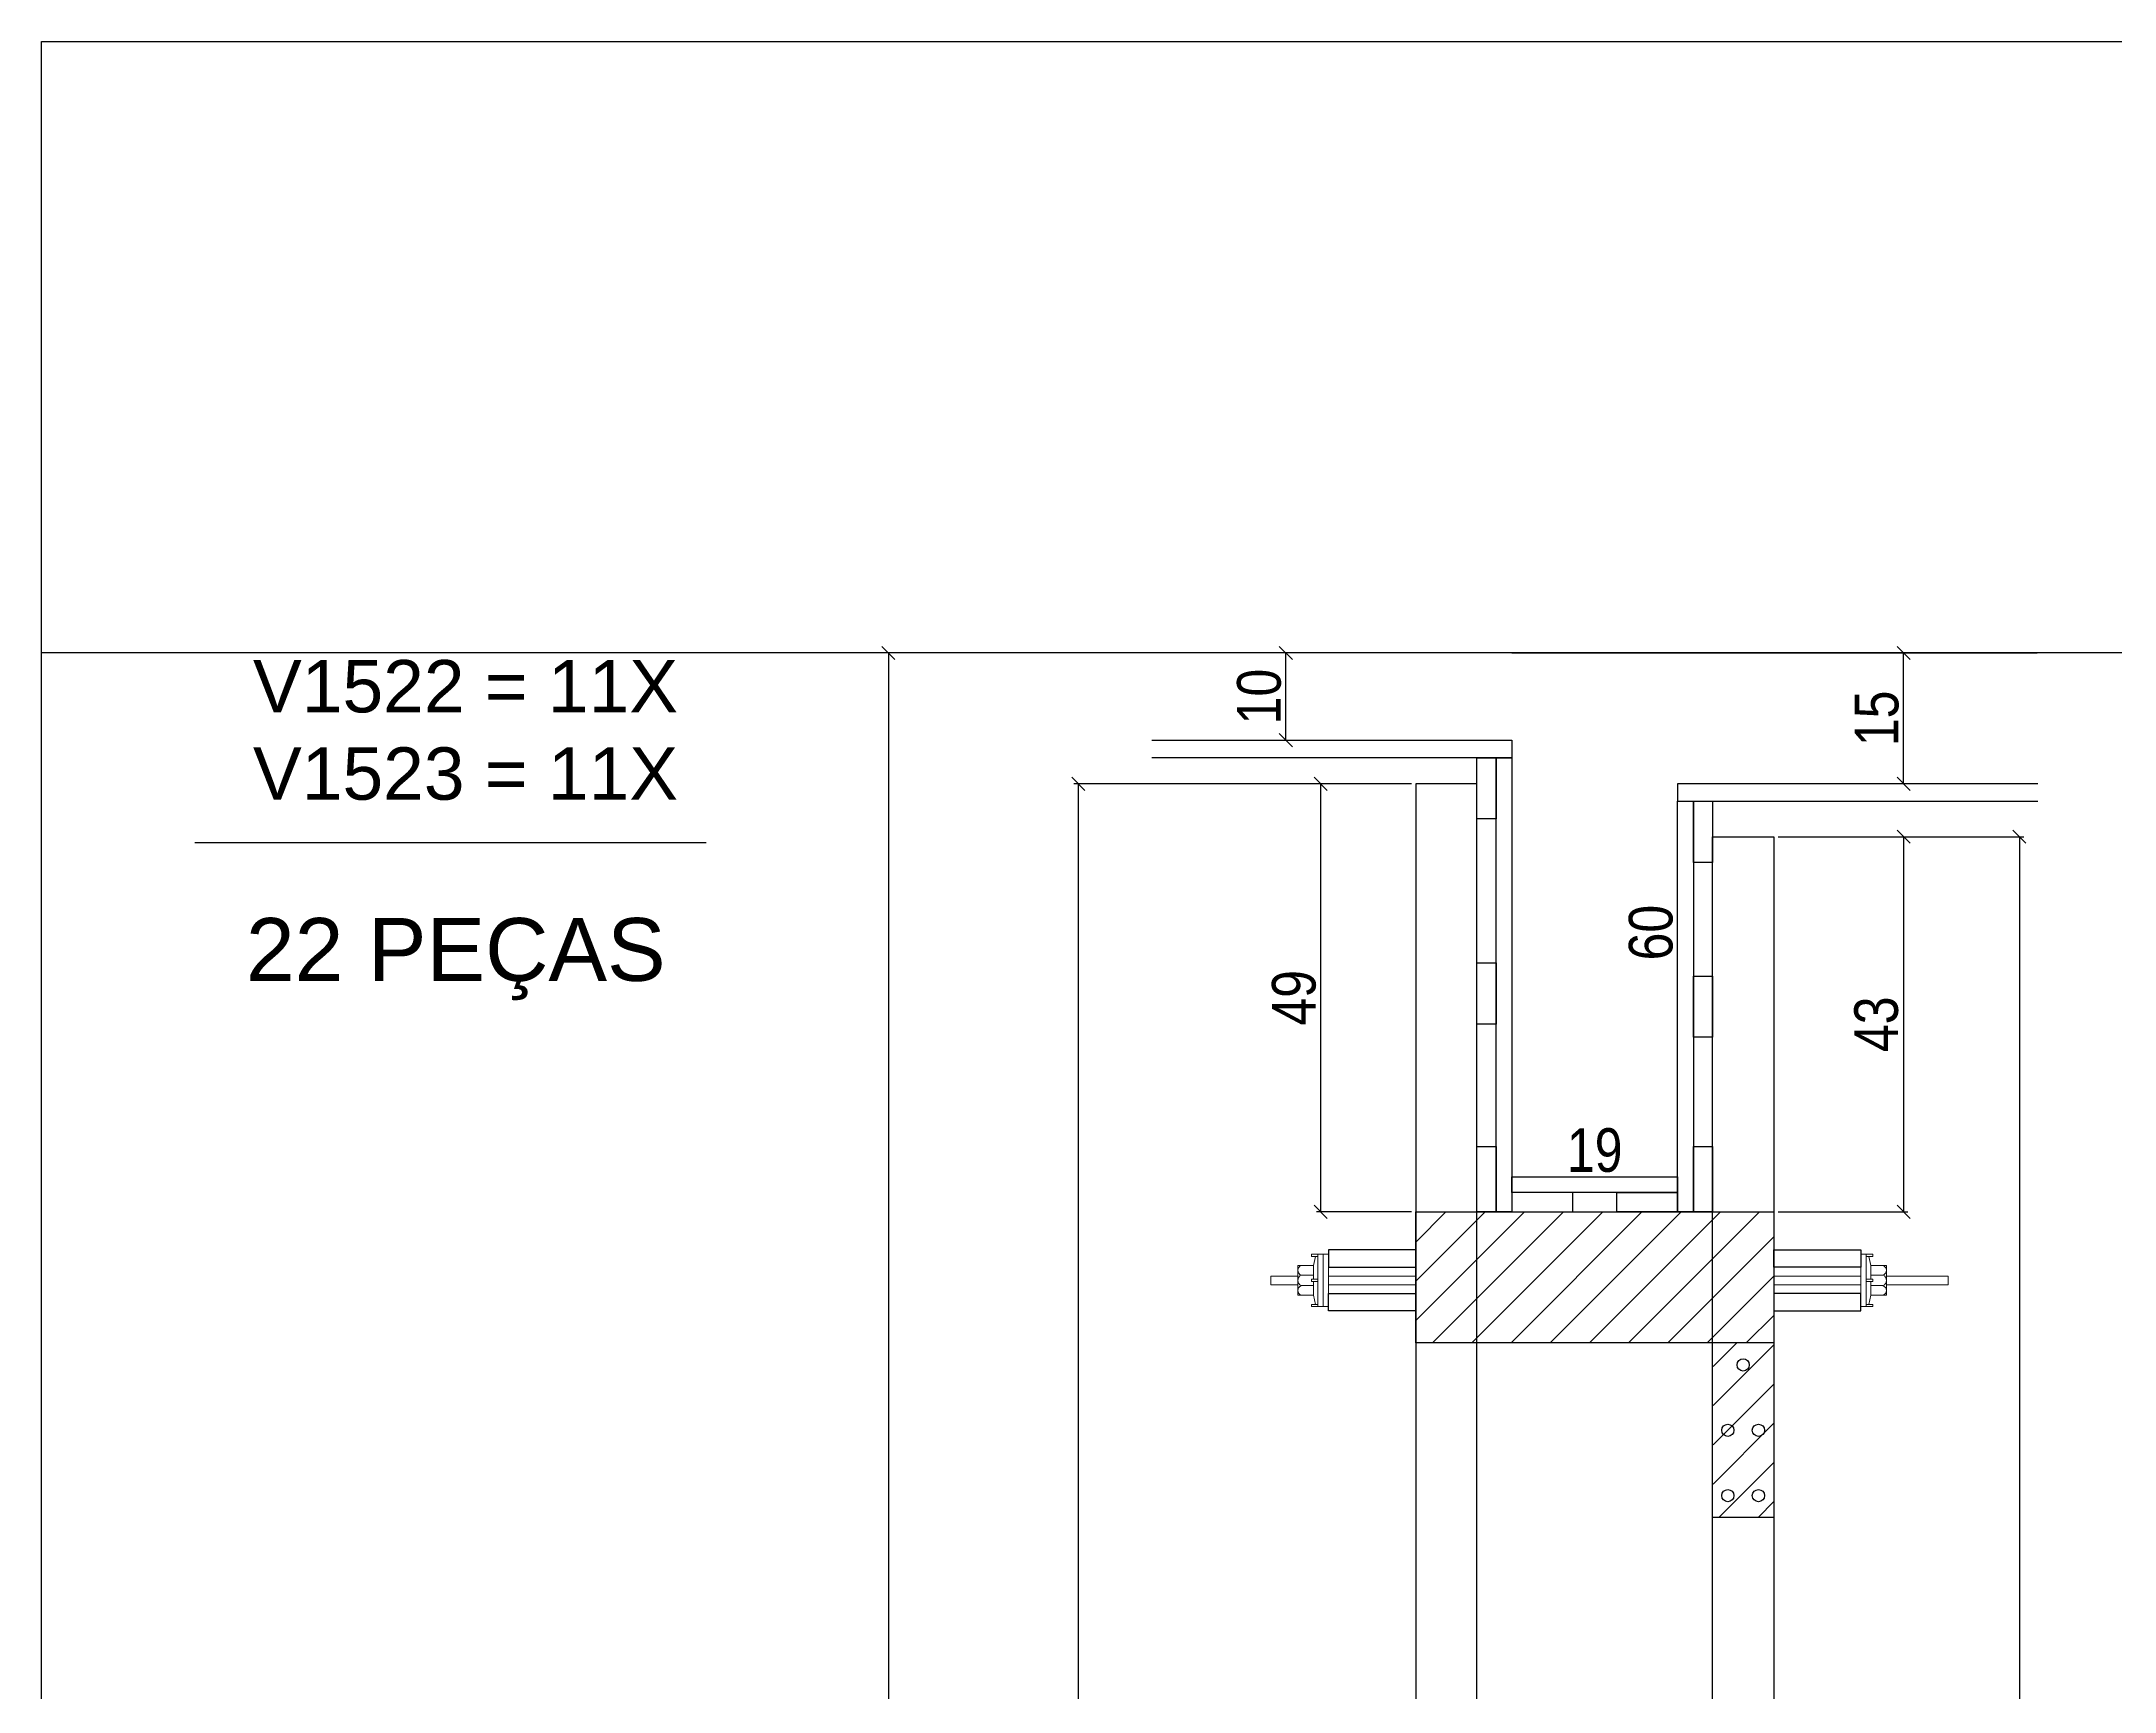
# Model space of a CAD drawing. Extents: x 17311 to 161354, y 153625 to 211469.
# Drawn here: x 17860.1 to 18335, y 205881.4 to 206259.5 of the extents above; entities that cross this region are included whole.
import ezdxf

# ---------------------------------------------------------------- set-up
doc = ezdxf.new("R2010")
doc.units = 0
doc.layers.get('0').update_dxf_attribs({"linetype": 'CONTINUOUS'})
doc.layers.get('DEFPOINTS').update_dxf_attribs({"linetype": 'CONTINUOUS'})
for name, color, linetype in [('8', 111, 'CONTINUOUS'), ('COTA', 241, 'CONTINUOUS'), ('detalhes', 4, 'CONTINUOUS'), ('HACHURA', 8, 'CONTINUOUS'), ('TIRAS REESCORAMENTO', 252, 'CONTINUOUS'), ('VIGAS', 3, 'CONTINUOUS')]:
    doc.layers.add(name, color=color, linetype=linetype)
doc.layers.add('BARRA_ANCORAGEM', color=1, linetype='CONTINUOUS', lineweight=15)
doc.styles.add('COTA TECNICA 2X', font='techl___.ttf', dxfattribs={"height": 10})
doc.styles.add('R80-50', font='arial.ttf', dxfattribs={"height": 10})
doc.dimstyles.new('SECAO', dxfattribs={"dimscale": 0.333333, "dimtxt": 5, "dimasz": 9, "dimexe": 3, "dimexo": 3, "dimgap": 3, "dimtad": 1, "dimdec": 1, "dimlfac": 0.5, "dimzin": 12, "dimdsep": 46, "dimtxsty": 'COTA TECNICA 2X', "dimblk1": 'OBLIQUE', "dimblk2": 'OBLIQUE', "dimsah": 1, "dimcen": 0.9, "dimclrd": 4, "dimclre": 4, "dimclrt": 240, "dimadec": 1, "dimazin": 3, "dimtfac": 1, "dimtdec": 1, "dimtmove": 0, "dimatfit": 3, "dimfxl": 1, "dimtolj": 1, "dimtzin": 12, "dimarcsym": 0})

# ---------------------------------------------------------------- blocks, each defined once
blk = doc.blocks.new('_Oblique')
at = {"color": 0, "linetype": 'ByBlock', "lineweight": -2}
blk.add_line((-0.5, -0.5), (0.5, 0.5), dxfattribs=at)
blk = doc.blocks.new('*D3118')
at = {"layer": 'DEFPOINTS', "color": 0, "transparency": 16777216}
for p in [(18174.93, 206089.37), (18097.63, 205527.28), (18174.93, 205527.28)]:
    blk.add_point(p, dxfattribs=at)
at = {"layer": 'detalhes', "color": 4, "lineweight": -2, "transparency": 16777216}
for p, q in [((18173.93, 206089.37), (18096.63, 206089.37)), ((18097.63, 206089.37), (18097.63, 205527.28)), ((18173.93, 205527.28), (18096.63, 205527.28))]:
    blk.add_line(p, q, dxfattribs=at)
at = {"layer": 'detalhes', "color": 4, "lineweight": -2, "transparency": 16777216, "xscale": 3, "yscale": 3, "zscale": 3}
for p, rotation in [((18097.63, 206089.37), 90), ((18097.63, 205527.28), 270)]:
    blk.add_blockref('_Oblique', p, dxfattribs=dict(at, rotation=rotation))
at = {"layer": 'detalhes', "color": 240, "transparency": 16777216, "insert": (18091.54, 205808.33), "char_height": 10, "attachment_point": 5, "rotation": 90, "style": 'COTA TECNICA 2X'}
blk.add_mtext('\\A1;281', dxfattribs=at)
blk = doc.blocks.new('*D3124')
at = {"layer": 'DEFPOINTS', "color": 0, "transparency": 16777216}
for p in [(18153.16, 206089.37), (18174.93, 206089.37), (18174.93, 205991.32)]:
    blk.add_point(p, dxfattribs=at)
at = {"layer": 'detalhes', "color": 4, "lineweight": -2, "transparency": 16777216}
for p, q in [((18173.93, 206089.37), (18152.16, 206089.37)), ((18153.16, 205991.32), (18153.16, 206089.37)), ((18173.93, 205991.32), (18152.16, 205991.32))]:
    blk.add_line(p, q, dxfattribs=at)
at = {"layer": 'detalhes', "color": 4, "lineweight": -2, "transparency": 16777216, "xscale": 3, "yscale": 3, "zscale": 3}
for p, rotation in [((18153.16, 206089.37), 90), ((18153.16, 205991.32), 270)]:
    blk.add_blockref('_Oblique', p, dxfattribs=dict(at, rotation=rotation))
at = {"layer": 'detalhes', "color": 240, "transparency": 16777216, "insert": (18147.05, 206040.35), "char_height": 10, "attachment_point": 5, "rotation": 90, "style": 'COTA TECNICA 2X'}
blk.add_mtext('\\A1;49', dxfattribs=at)
blk = doc.blocks.new('*D3125')
at = {"layer": 'DEFPOINTS', "color": 0, "transparency": 16777216}
for p in [(18256.93, 206077.25), (18256.93, 205991.32), (18286.68, 205991.32)]:
    blk.add_point(p, dxfattribs=at)
at = {"layer": 'detalhes', "color": 4, "lineweight": -2, "transparency": 16777216}
for p, q in [((18257.93, 206077.25), (18287.68, 206077.25)), ((18286.68, 206077.25), (18286.68, 205991.32)), ((18257.93, 205991.32), (18287.68, 205991.32))]:
    blk.add_line(p, q, dxfattribs=at)
at = {"layer": 'detalhes', "color": 4, "lineweight": -2, "transparency": 16777216, "xscale": 3, "yscale": 3, "zscale": 3}
for p, rotation in [((18286.68, 206077.25), 90), ((18286.68, 205991.32), 270)]:
    blk.add_blockref('_Oblique', p, dxfattribs=dict(at, rotation=rotation))
at = {"layer": 'detalhes', "color": 240, "transparency": 16777216, "insert": (18280.46, 206034.29), "char_height": 10, "attachment_point": 5, "rotation": 90, "style": 'COTA TECNICA 2X'}
blk.add_mtext('\\A1;43', dxfattribs=at)
blk = doc.blocks.new('*D3126')
at = {"layer": 'DEFPOINTS', "color": 0, "transparency": 16777216}
for p in [(18188.93, 206119.37), (18054.13, 205507.28), (18174.93, 205507.28)]:
    blk.add_point(p, dxfattribs=at)
at = {"layer": 'detalhes', "color": 4, "lineweight": -2, "transparency": 16777216}
for p, q in [((18187.93, 206119.37), (18053.13, 206119.37)), ((18054.13, 206119.37), (18054.13, 205507.28)), ((18173.93, 205507.28), (18053.13, 205507.28))]:
    blk.add_line(p, q, dxfattribs=at)
at = {"layer": 'detalhes', "color": 4, "lineweight": -2, "transparency": 16777216, "xscale": 3, "yscale": 3, "zscale": 3}
for p, rotation in [((18054.13, 206119.37), 90), ((18054.13, 205507.28), 270)]:
    blk.add_blockref('_Oblique', p, dxfattribs=dict(at, rotation=rotation))
at = {"layer": 'detalhes', "color": 240, "transparency": 16777216, "insert": (18047.91, 205813.33), "char_height": 10, "attachment_point": 5, "rotation": 90, "style": 'COTA TECNICA 2X'}
blk.add_mtext('\\A1;306', dxfattribs=at)
blk = doc.blocks.new('*D3128')
at = {"layer": 'DEFPOINTS', "color": 0, "transparency": 16777216}
for p in [(18211.96, 206119.37), (18234.93, 206119.37), (18211.96, 205999.32)]:
    blk.add_point(p, dxfattribs=at)
at = {"layer": 'detalhes', "color": 240, "transparency": 16777216, "insert": (18228.82, 206055.29), "char_height": 10, "attachment_point": 5, "rotation": 90, "style": 'COTA TECNICA 2X'}
blk.add_mtext('\\A1;60', dxfattribs=at)
blk = doc.blocks.new('*D3129')
at = {"layer": 'DEFPOINTS', "color": 0, "transparency": 16777216}
for p in [(18196.93, 205999.32), (18234.93, 205999.32), (18234.93, 205999.32)]:
    blk.add_point(p, dxfattribs=at)
at = {"layer": 'detalhes', "color": 240, "transparency": 16777216, "insert": (18215.93, 206005.41), "char_height": 10, "attachment_point": 5, "style": 'COTA TECNICA 2X'}
blk.add_mtext('\\A1;19', dxfattribs=at)
blk = doc.blocks.new('*D3132')
at = {"layer": 'DEFPOINTS', "color": 0, "transparency": 16777216}
for p in [(18286.68, 206119.37), (18286.68, 206119.37), (18286.68, 206089.37)]:
    blk.add_point(p, dxfattribs=at)
at = {"layer": 'detalhes', "color": 4, "lineweight": -2, "transparency": 16777216}
for p, q in [((18286.68, 206089.37), (18286.68, 206119.37)), ((18287.68, 206119.37), (18287.68, 206119.37)), ((18287.68, 206089.37), (18287.68, 206089.37))]:
    blk.add_line(p, q, dxfattribs=at)
at = {"layer": 'detalhes', "color": 4, "lineweight": -2, "transparency": 16777216, "xscale": 3, "yscale": 3, "zscale": 3}
for p, rotation in [((18286.68, 206119.37), 90), ((18286.68, 206089.37), 270)]:
    blk.add_blockref('_Oblique', p, dxfattribs=dict(at, rotation=rotation))
at = {"layer": 'detalhes', "color": 240, "transparency": 16777216, "insert": (18280.57, 206104.37), "char_height": 10, "attachment_point": 5, "rotation": 90, "style": 'COTA TECNICA 2X'}
blk.add_mtext('\\A1;15', dxfattribs=at)
blk = doc.blocks.new('*D3133')
at = {"layer": 'DEFPOINTS', "color": 0, "transparency": 16777216}
for p in [(18257.93, 206077.25), (18257.93, 205527.28), (18313.22, 205527.28)]:
    blk.add_point(p, dxfattribs=at)
at = {"layer": 'detalhes', "color": 4, "lineweight": -2, "transparency": 16777216}
for p, q in [((18258.93, 206077.25), (18314.22, 206077.25)), ((18313.22, 206077.25), (18313.22, 205527.28)), ((18258.93, 205527.28), (18314.22, 205527.28))]:
    blk.add_line(p, q, dxfattribs=at)
at = {"layer": 'detalhes', "color": 4, "lineweight": -2, "transparency": 16777216, "xscale": 3, "yscale": 3, "zscale": 3}
for p, rotation in [((18313.22, 206077.25), 90), ((18313.22, 205527.28), 270)]:
    blk.add_blockref('_Oblique', p, dxfattribs=dict(at, rotation=rotation))
at = {"layer": 'detalhes', "color": 240, "transparency": 16777216, "insert": (18307.11, 205802.26), "char_height": 10, "attachment_point": 5, "rotation": 90, "style": 'COTA TECNICA 2X'}
blk.add_mtext('\\A1;275', dxfattribs=at)
blk = doc.blocks.new('*D3138')
at = {"layer": 'DEFPOINTS', "color": 0, "transparency": 16777216}
for p in [(18145.17, 206119.37), (18145.17, 206119.37), (18145.17, 206099.37)]:
    blk.add_point(p, dxfattribs=at)
at = {"layer": 'detalhes', "color": 4, "lineweight": -2, "transparency": 16777216}
for p, q in [((18144.17, 206119.37), (18144.17, 206119.37)), ((18145.17, 206099.37), (18145.17, 206119.37)), ((18144.17, 206099.37), (18144.17, 206099.37))]:
    blk.add_line(p, q, dxfattribs=at)
at = {"layer": 'detalhes', "color": 4, "lineweight": -2, "transparency": 16777216, "xscale": 3, "yscale": 3, "zscale": 3}
for p, rotation in [((18145.17, 206119.37), 90), ((18145.17, 206099.37), 270)]:
    blk.add_blockref('_Oblique', p, dxfattribs=dict(at, rotation=rotation))
at = {"layer": 'detalhes', "color": 240, "transparency": 16777216, "insert": (18139.07, 206109.37), "char_height": 10, "attachment_point": 5, "rotation": 90, "style": 'COTA TECNICA 2X'}
blk.add_mtext('\\A1;10', dxfattribs=at)
blk = doc.blocks.new('A$C51C4441F')
at = {"layer": 'BARRA_ANCORAGEM'}
for p, q in [((-2.25, 3.4), (-1.79, 5.5)), ((-2.25, 3.4), (-5.81, 3.39)), ((-5.81, 3.39), (-5.81, -3.39)), ((-2.25, 1.2), (-5.02, 1.2)), ((-2.25, 3.4), (-2.25, 3.4)), ((-2.25, 3.4), (-2.25, 0.25)), ((-2.25, -3.4), (-5.81, -3.39)), ((-2.25, -1.2), (-5.02, -1.2)), ((-2.25, -0.25), (-2.25, -3.4)), ((-2.25, -3.4), (-1.79, -5.5))]:
    blk.add_line(p, q, dxfattribs=at)
for points in [[(-2.7, 6), (-1.2, 6), (-1.2, 5.5), (-2.7, 5.5)], [(-1.2, -6), (0, -6), (0, 6), (-1.2, 6)], [(-2.7, 0.25), (-1.2, 0.25), (-1.2, -0.25), (-2.7, -0.25)], [(-2.7, -6), (-1.2, -6), (-1.2, -5.5), (-2.7, -5.5)]]:
    blk.add_lwpolyline(points, close=True, dxfattribs=at)
for centre, radius, start, end in [((-4.66, 2.3), 1.15, 107.7845, 252.2718), ((-4.52, 0), 1.3, 112.648, 247.4083), ((-4.66, -2.3), 1.15, 107.7845, 252.2718)]:
    blk.add_arc(centre, radius, start, end, dxfattribs=at)

msp = doc.modelspace()

# ---------------------------------------------------------------- hatches: boundary and pattern name
at = {"layer": 'COTA'}
h = msp.add_hatch(dxfattribs=at)
h.set_pattern_fill('ANSI31', color=256, scale=2, style=0)
h.set_pattern_definition([(45, (-6440.0255, -7305.745), (-4.49012806, 4.49012806), [])])
h.paths.add_polyline_path([(18256.93, 205974.62), (18256.93, 205991.32), (18174.93, 205991.32), (18174.93, 205961.32), (18256.93, 205961.32), (18256.93, 205972.62), (18256.93, 205973.62), (18256.93, 205975.62)])
h = msp.add_hatch(dxfattribs=at)
h.set_pattern_fill('ANSI31', color=256, scale=2, style=0)
h.set_pattern_definition([(45, (-5416.802, 7701.914), (-4.49012806, 4.49012806), [])])
h.paths.add_polyline_path([(18243.05, 205921.3), (18257.05, 205921.3), (18257.05, 205961.24), (18243.05, 205961.24)])

# ---------------------------------------------------------------- linework, layer by layer
msp.add_line((18256.93, 205921.3), (18242.93, 205921.3))
at = {"linetype": 'Continuous'}
for points in [[(18174.93, 205527.28), (18188.93, 205527.28), (18188.93, 206089.37), (18174.93, 206089.37)], [(18256.93, 205527.28), (18242.93, 205527.28), (18242.93, 206077.25), (18256.93, 206077.25)], [(18256.93, 205961.32), (18174.93, 205961.32), (18174.93, 205991.32), (18256.93, 205991.32)]]:
    msp.add_lwpolyline(points, close=True, dxfattribs=at)
for centre in [(18249.93, 205956.24), (18246.43, 205941.27), (18253.43, 205941.27), (18246.43, 205926.3), (18253.43, 205926.3)]:
    msp.add_circle(centre, 1.4)
at = {"layer": '8', "color": 5, "linetype": 'Continuous'}
msp.add_lwpolyline([(18456.91, 205294.67), (17860.1, 205294.67), (17860.1, 206259.46), (18456.91, 206259.46)], close=True, dxfattribs=at)
at = {"layer": 'BARRA_ANCORAGEM'}
for points in [[(18153.73, 205981.62), (18154.93, 205981.62), (18154.93, 205969.62), (18153.73, 205969.62)], [(18278.13, 205981.62), (18276.93, 205981.62), (18276.93, 205969.62), (18278.13, 205969.62)], [(18141.73, 205974.62), (18147.91, 205974.62), (18147.91, 205976.62), (18141.73, 205976.62)], [(18154.93, 205974.62), (18174.93, 205974.62), (18174.93, 205976.62), (18154.93, 205976.62)], [(18276.93, 205974.62), (18256.93, 205974.62), (18256.93, 205976.62), (18276.93, 205976.62)], [(18282.74, 205974.62), (18296.93, 205974.62), (18296.93, 205976.62), (18282.74, 205976.62)]]:
    msp.add_lwpolyline(points, close=True, dxfattribs=at)
at = {"layer": 'HACHURA', "color": 7}
msp.add_line((17895.25, 206075.92), (18012.4, 206075.92), dxfattribs=at)
at = {"layer": 'TIRAS REESCORAMENTO', "linetype": 'ByBlock'}
for p, q in [((22634.59, 206119.37), (17860.1, 206119.37)), ((18196.93, 206119.37), (18317.27, 206119.37)), ((18234.93, 206085.37), (18317.41, 206085.37))]:
    msp.add_line(p, q, dxfattribs=at)
for points in [[(18114.44, 206099.37), (18196.93, 206099.37), (18196.93, 206095.37), (18114.44, 206095.37)], [(18196.93, 205991.32), (18193.33, 205991.32), (18193.33, 206095.37), (18196.93, 206095.37), (18196.93, 205991.32)], [(18317.41, 206089.37), (18234.93, 206089.37), (18234.93, 206085.37), (18317.41, 206085.37)], [(18238.53, 205991.32), (18234.93, 205991.32), (18234.93, 206085.37), (18238.53, 206085.37), (18238.53, 205991.32)]]:
    msp.add_lwpolyline(points, dxfattribs=at)
for points in [[(18188.93, 206095.37), (18193.33, 206095.37), (18193.33, 206081.37), (18188.93, 206081.37)], [(18238.53, 206085.37), (18242.93, 206085.37), (18242.93, 206071.37), (18238.53, 206071.37)], [(18188.93, 206048.35), (18193.33, 206048.35), (18193.33, 206034.35), (18188.93, 206034.35)], [(18238.53, 206045.35), (18242.93, 206045.35), (18242.93, 206031.35), (18238.53, 206031.35)], [(18188.93, 206006.32), (18193.33, 206006.32), (18193.33, 205991.32), (18188.93, 205991.32)], [(18238.53, 206006.32), (18242.93, 206006.32), (18242.93, 205991.32), (18238.53, 205991.32)], [(18234.93, 205995.72), (18196.93, 205995.72), (18196.93, 205999.32), (18234.93, 205999.32)], [(18210.89, 205991.32), (18210.89, 205995.72), (18196.93, 205995.72), (18196.93, 205991.32)], [(18220.96, 205991.32), (18220.96, 205995.72), (18234.93, 205995.72), (18234.93, 205991.32)], [(18154.93, 205978.62), (18174.93, 205978.62), (18174.93, 205982.62), (18154.93, 205982.62)], [(18276.93, 205978.62), (18256.93, 205978.62), (18256.93, 205982.62), (18276.93, 205982.62)], [(18154.93, 205972.62), (18174.93, 205972.62), (18174.93, 205968.62), (18154.93, 205968.62)], [(18276.93, 205972.62), (18256.93, 205972.62), (18256.93, 205968.62), (18276.93, 205968.62)]]:
    msp.add_lwpolyline(points, close=True, dxfattribs=at)

# ---------------------------------------------------------------- block references
at = {"layer": 'BARRA_ANCORAGEM', "xscale": -1, "rotation": 180}
msp.add_blockref('A$C51C4441F', (18153.73, 205975.62), dxfattribs=at)
at = {"layer": 'BARRA_ANCORAGEM', "xscale": -1}
msp.add_blockref('A$C51C4441F', (18276.93, 205975.62), dxfattribs=at)

# ---------------------------------------------------------------- texts
at = {"layer": 'VIGAS', "color": 7, "attachment_point": 1, "style": 'R80-50'}
for s, width, insert, char_height in [('V1522 = 11X\\PV1523 = 11X', 124.324, (17908.55, 206117.74), 12), ('22 PEÇAS', 162.221, (17906.93, 206058.63), 14.4)]:
    msp.add_mtext_dynamic_manual_height_columns(s, width=width, gutter_width=50, heights=[0], dxfattribs=dict(at, insert=insert, char_height=char_height))

# ---------------------------------------------------------------- dimensions: what is measured, and where the dimension line sits
at = {"layer": 'detalhes', "color": 3}
for base, p1, p2, picture, middle in [((18054.13, 205507.28), (18188.93, 206119.37), (18174.93, 205507.28), '*D3126', (18047.91, 205813.33)), ((18145.17, 206119.37), (18145.17, 206099.37), (18145.17, 206119.37), '*D3138', (18139.07, 206109.37)), ((18286.68, 206119.37), (18286.68, 206089.37), (18286.68, 206119.37), '*D3132', (18280.57, 206104.37)), ((18097.63, 205527.28), (18174.93, 206089.37), (18174.93, 205527.28), '*D3118', (18091.54, 205808.33)), ((18153.16, 206089.37), (18174.93, 205991.32), (18174.93, 206089.37), '*D3124', (18147.05, 206040.35)), ((18286.68, 205991.32), (18256.93, 206077.25), (18256.93, 205991.32), '*D3125', (18280.46, 206034.29)), ((18313.22, 205527.28), (18257.93, 206077.25), (18257.93, 205527.28), '*D3133', (18307.11, 205802.26))]:
    dim = msp.add_linear_dim(base=base, p1=p1, p2=p2, angle=90, dimstyle='SECAO', dxfattribs=at)
    dim.commit()
    dim.dimension.update_dxf_attribs({"geometry": picture, "text_midpoint": middle})
dim = msp.add_linear_dim(base=(18234.93, 206119.37), p1=(18211.96, 205999.32), p2=(18211.96, 206119.37), angle=90, dimstyle='SECAO', override={"dimse1": 1, "dimse2": 1, "dimsd1": 1, "dimsd2": 1}, dxfattribs=at)
dim.commit()
dim.dimension.update_dxf_attribs({"geometry": '*D3128', "text_midpoint": (18234.93, 206055.29), "dimtype": 160})
dim = msp.add_linear_dim(base=(18234.93, 205999.32), p1=(18196.93, 205999.32), p2=(18234.93, 205999.32), dimstyle='SECAO', override={"dimse1": 1, "dimse2": 1, "dimsd1": 1, "dimsd2": 1}, dxfattribs=at)
dim.commit()
dim.dimension.update_dxf_attribs({"geometry": '*D3129', "text_midpoint": (18215.93, 205999.32), "dimtype": 160})

doc.saveas('drawing.dxf')
